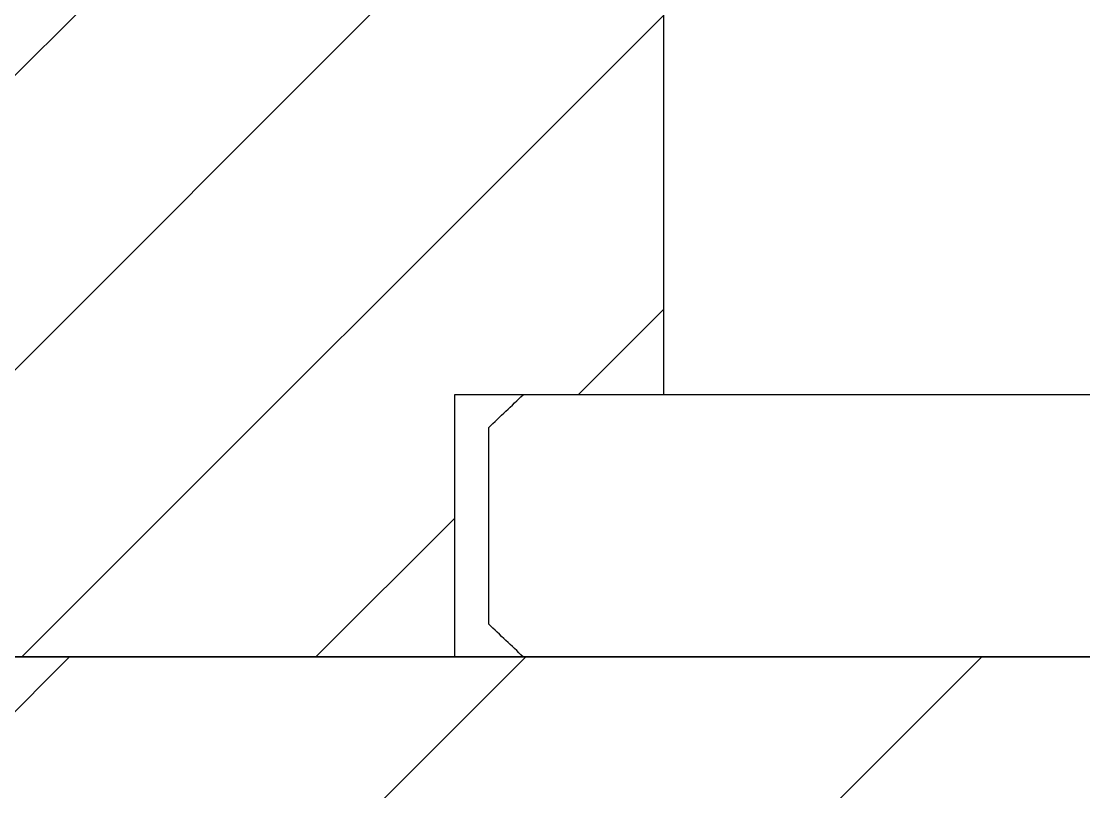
# Model space of a CAD drawing. Header units: millimetres. Extents: x 0 to 1749, y -46 to 1352.
# Drawn here: x 997.78 to 1013.99, y 901.9 to 913.66 of the extents above; entities that cross this region are included whole.
import ezdxf

# ---------------------------------------------------------------- set-up
doc = ezdxf.new("R2010")
doc.units = ezdxf.units.MM
for name, color, linetype, true_color in [('115', 7, 'Continuous', 0xffffff), ('116', 7, 'Continuous', 0xffffff), ('118', 7, 'Continuous', 0xffffff)]:
    doc.layers.add(name, color=color, linetype=linetype, true_color=true_color)

msp = doc.modelspace()

# ---------------------------------------------------------------- hatches: boundary and pattern name
at = {"lineweight": 13}
h = msp.add_hatch(dxfattribs=at)
h.set_pattern_fill('ANSI31')
h.set_pattern_definition([(45, (-579.1546, -2581.2888), (-2.245064, 2.245064), [])])
h.paths.add_polyline_path([(939.48418, 917.95624), (939.48418, 918.95624), (886.4507, 918.95624), (884.4507, 916.95624), (884.4507, 905.95624), (886.4507, 903.95624), (937.48418, 903.95624), (937.48418, 908.95624), (937.98418, 908.95624), (939.48418, 908.95624)])
h.paths.add_polyline_path([(956.587, 918.95624), (944.48418, 918.95624), (943.98418, 918.95624), (943.98418, 908.95624), (943.98418, 903.95624), (954.9507, 903.95624), (954.9507, 909.95624), (956.587, 909.95624)])
h.paths.add_polyline_path([(974.91722, 918.95624), (974.41722, 918.95624), (962.3144, 918.95624), (962.3144, 909.95624), (963.4507, 909.95624), (963.9507, 909.95624), (963.9507, 903.95624), (974.91722, 903.95624), (974.91722, 908.95624)])
h.paths.add_polyline_path([(1007.57684, 918.95624), (979.41722, 918.95624), (979.41722, 908.95624), (981.41722, 908.95624), (981.41722, 903.95624), (1004.38839, 903.95624), (1004.38839, 907.95624), (1007.57684, 907.95624)])
h.paths.add_polyline_path([(1034.4507, 916.95624), (1032.4507, 918.95624), (1021.32456, 918.95624), (1021.32456, 907.95624), (1024.51301, 907.95624), (1024.51301, 903.95624), (1032.4507, 903.95624), (1034.4507, 905.95624)])
at = {"layer": '116', "linetype": 'Continuous', "lineweight": 13}
h = msp.add_hatch(dxfattribs=at)
h.set_pattern_fill('ANSI31', scale=1.55, style=0)
h.set_pattern_definition([(45, (-1129.5877, -2581.289), (-3.479849, 3.479849), [])])
h.paths.add_polyline_path([(1032.4507, 883.95624), (886.4507, 883.95624), (884.4507, 885.95624), (884.4507, 901.95624), (886.4507, 903.95624), (1032.4507, 903.95624), (1034.4507, 901.95624), (1034.4507, 885.95624)], flags=0)

# ---------------------------------------------------------------- linework, layer by layer
at = {"color": 7, "lineweight": 30}
msp.add_line((1007.57684, 985.95624), (1007.57684, 907.95624), dxfattribs=at)
at = {"layer": '115', "color": 7, "linetype": 'Continuous', "lineweight": 30}
for p, q in [((1004.38839, 907.95624), (1004.38839, 903.95624)), ((1021.32456, 907.95624), (1004.38839, 907.95624)), ((1032.4507, 903.95624), (981.41722, 903.95624))]:
    msp.add_line(p, q, dxfattribs=at)
at = {"layer": '116', "color": 7, "linetype": 'Continuous', "lineweight": 30}
msp.add_line((886.4507, 903.95624), (1032.4507, 903.95624), dxfattribs=at)
at = {"layer": '118', "color": 7, "linetype": 'Continuous', "lineweight": 30}
msp.add_line((1004.91131, 904.45624), (1004.91131, 907.45624), dxfattribs=at)
for points in [[(1004.91131, 907.45624), (1005.08626, 907.62314), (1005.26142, 907.78982), (1005.43682, 907.95624)], [(1005.43682, 903.95624), (1005.26142, 904.12267), (1005.08626, 904.28935), (1004.91131, 904.45624)]]:
    msp.add_open_spline(points, degree=3, dxfattribs=at)

doc.saveas('drawing.dxf')
